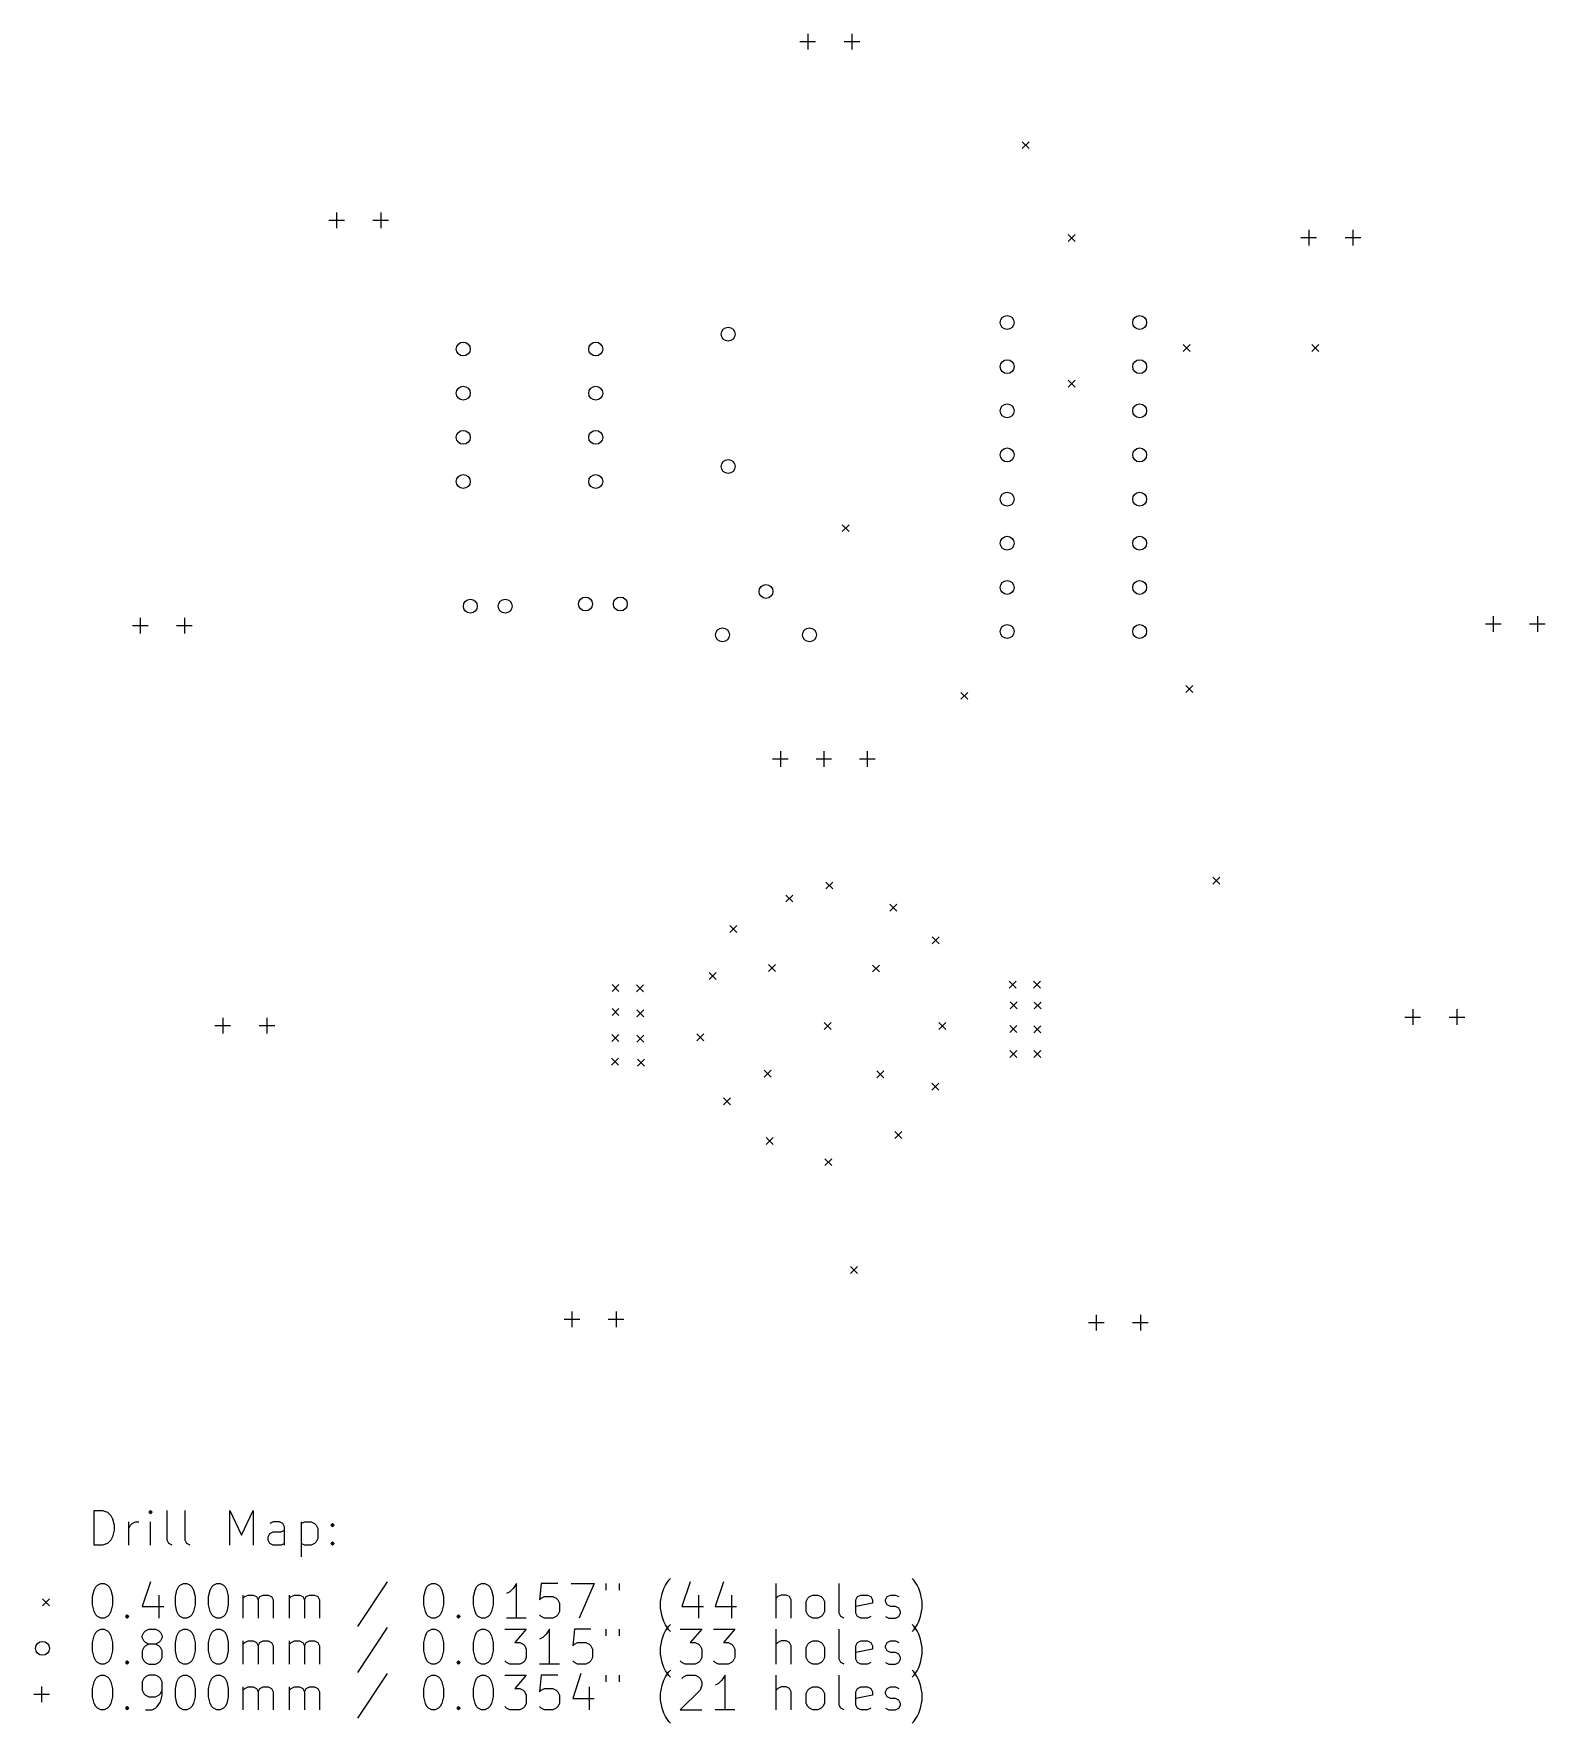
# Model space of a CAD drawing. Extents: x 89.3 to 176.2, y -160.4 to -63.2.
import ezdxf

# ---------------------------------------------------------------- set-up
doc = ezdxf.new("R2010")
doc.units = 0
doc.layers.add('BLACK', color=7, linetype='CONTINUOUS')

msp = doc.modelspace()

# ---------------------------------------------------------------- linework, layer by layer
at = {"layer": 'BLACK', "linetype": 'CONTINUOUS'}
for p, q in [((133.366, -63.669), (134.266, -63.669)), ((133.816, -63.219), (133.816, -64.119)), ((135.906, -63.669), (136.806, -63.669)), ((136.356, -63.219), (136.356, -64.119)), ((146.156, -69.427), (146.556, -69.827)), ((146.556, -69.427), (146.156, -69.827)), ((106.713, -73.499), (106.713, -74.399)), ((109.253, -73.499), (109.253, -74.399)), ((106.263, -73.949), (107.163, -73.949)), ((108.803, -73.949), (109.703, -73.949)), ((148.797, -74.761), (149.197, -75.161)), ((149.197, -74.761), (148.797, -75.161)), ((162.634, -74.495), (162.634, -75.395)), ((165.174, -74.495), (165.174, -75.395)), ((162.184, -74.945), (163.084, -74.945)), ((164.724, -74.945), (165.624, -74.945)), ((155.414, -81.087), (155.814, -81.487)), ((155.814, -81.087), (155.414, -81.487)), ((162.811, -81.087), (163.211, -81.487)), ((163.211, -81.087), (162.811, -81.487)), ((148.797, -83.144), (149.197, -83.544)), ((149.197, -83.144), (148.797, -83.544)), ((135.797, -91.457), (136.197, -91.857)), ((136.197, -91.457), (135.797, -91.857)), ((95.414, -96.816), (95.414, -97.716)), ((97.954, -96.816), (97.954, -97.716)), ((172.797, -97.168), (173.697, -97.168)), ((173.247, -96.718), (173.247, -97.618)), ((175.337, -97.168), (176.237, -97.168)), ((175.787, -96.718), (175.787, -97.618)), ((94.964, -97.266), (95.864, -97.266)), ((97.504, -97.266), (98.404, -97.266)), ((155.572, -100.711), (155.972, -101.111)), ((155.972, -100.711), (155.572, -101.111)), ((142.63, -101.102), (143.03, -101.502)), ((143.03, -101.102), (142.63, -101.502)), ((131.79, -104.929), (132.69, -104.929)), ((132.24, -104.479), (132.24, -105.379)), ((134.29, -104.929), (135.19, -104.929)), ((134.74, -104.479), (134.74, -105.379)), ((136.79, -104.929), (137.69, -104.929)), ((137.24, -104.479), (137.24, -105.379)), ((157.123, -111.739), (157.523, -112.139)), ((157.523, -111.739), (157.123, -112.139)), ((134.862, -112.012), (135.262, -112.412)), ((135.262, -112.012), (134.862, -112.412)), ((132.552, -112.761), (132.952, -113.161)), ((132.952, -112.761), (132.552, -113.161)), ((138.545, -113.291), (138.945, -113.691)), ((138.945, -113.291), (138.545, -113.691)), ((129.338, -114.508), (129.738, -114.908)), ((129.738, -114.508), (129.338, -114.908)), ((140.979, -115.164), (141.379, -115.564)), ((141.379, -115.164), (140.979, -115.564)), ((128.152, -117.224), (128.552, -117.624)), ((128.552, -117.224), (128.152, -117.624)), ((131.554, -116.755), (131.954, -117.155)), ((131.954, -116.755), (131.554, -117.155)), ((137.546, -116.787), (137.946, -117.187)), ((137.946, -116.787), (137.546, -117.187)), ((122.555, -117.912), (122.955, -118.312)), ((122.955, -117.912), (122.555, -118.312)), ((123.97, -117.933), (124.37, -118.333)), ((124.37, -117.933), (123.97, -118.333)), ((145.408, -117.724), (145.808, -118.124)), ((145.808, -117.724), (145.408, -118.124)), ((146.809, -117.71), (147.209, -118.11)), ((147.209, -117.71), (146.809, -118.11)), ((122.555, -119.286), (122.955, -119.686)), ((122.955, -119.286), (122.555, -119.686)), ((123.99, -119.369), (124.39, -119.769)), ((124.39, -119.369), (123.99, -119.769)), ((145.463, -118.903), (145.863, -119.303)), ((145.863, -118.903), (145.463, -119.303)), ((146.836, -118.917), (147.236, -119.317)), ((147.236, -118.917), (146.836, -119.317)), ((168.621, -119.333), (168.621, -120.233)), ((171.161, -119.333), (171.161, -120.233)), ((99.71, -120.276), (100.61, -120.276)), ((100.16, -119.826), (100.16, -120.726)), ((102.25, -120.276), (103.15, -120.276)), ((102.7, -119.826), (102.7, -120.726)), ((134.768, -120.095), (135.168, -120.495)), ((135.168, -120.095), (134.768, -120.495)), ((141.353, -120.095), (141.753, -120.495)), ((141.753, -120.095), (141.353, -120.495)), ((145.436, -120.276), (145.836, -120.676)), ((145.836, -120.276), (145.436, -120.676)), ((146.823, -120.29), (147.223, -120.69)), ((147.223, -120.29), (146.823, -120.69)), ((168.171, -119.783), (169.071, -119.783)), ((170.711, -119.783), (171.611, -119.783)), ((122.547, -120.782), (122.947, -121.182)), ((122.947, -120.782), (122.547, -121.182)), ((123.99, -120.824), (124.39, -121.224)), ((124.39, -120.824), (123.99, -121.224)), ((127.434, -120.75), (127.834, -121.15)), ((127.834, -120.75), (127.434, -121.15)), ((122.519, -122.155), (122.919, -122.555)), ((122.919, -122.155), (122.519, -122.555)), ((124.017, -122.197), (124.417, -122.597)), ((124.417, -122.197), (124.017, -122.597)), ((145.436, -121.705), (145.836, -122.105)), ((145.836, -121.705), (145.436, -122.105)), ((146.823, -121.705), (147.223, -122.105)), ((147.223, -121.705), (146.823, -122.105)), ((131.304, -122.841), (131.704, -123.241)), ((131.704, -122.841), (131.304, -123.241)), ((137.796, -122.872), (138.196, -123.272)), ((138.196, -122.872), (137.796, -123.272)), ((140.948, -123.59), (141.348, -123.99)), ((141.348, -123.59), (140.948, -123.99)), ((128.963, -124.433), (129.363, -124.833)), ((129.363, -124.433), (128.963, -124.833)), ((131.429, -126.711), (131.829, -127.111)), ((131.829, -126.711), (131.429, -127.111)), ((138.826, -126.368), (139.226, -126.768)), ((139.226, -126.368), (138.826, -126.768)), ((134.8, -127.928), (135.2, -128.328)), ((135.2, -127.928), (134.8, -128.328)), ((136.282, -134.133), (136.682, -134.533)), ((136.682, -134.133), (136.282, -134.533)), ((120.252, -136.713), (120.252, -137.613)), ((122.792, -136.713), (122.792, -137.613)), ((150.411, -136.903), (150.411, -137.803)), ((152.951, -136.903), (152.951, -137.803)), ((119.802, -137.163), (120.702, -137.163)), ((122.342, -137.163), (123.242, -137.163)), ((149.961, -137.353), (150.861, -137.353)), ((152.501, -137.353), (153.401, -137.353)), ((92.7689, -150.16), (92.7689, -148.16)), ((92.7689, -148.16), (93.2451, -148.16)), ((93.2451, -148.16), (93.5308, -148.256)), ((93.5308, -148.256), (93.7213, -148.446)), ((93.7213, -148.446), (93.8165, -148.637)), ((93.8165, -148.637), (93.9118, -149.018)), ((96.007, -148.16), (95.9118, -148.256)), ((95.9118, -148.256), (96.007, -148.351)), ((96.1023, -148.256), (96.007, -148.16)), ((96.007, -148.16), (96.007, -148.351)), ((96.007, -148.351), (96.1023, -148.256)), ((96.9594, -149.875), (96.9594, -148.16)), ((98.007, -149.875), (98.007, -148.16)), ((100.578, -150.16), (100.578, -148.16)), ((100.578, -148.16), (101.245, -149.589)), ((101.245, -149.589), (101.912, -148.16)), ((101.912, -148.16), (101.912, -150.16)), ((93.9118, -149.303), (93.8165, -149.684)), ((93.9118, -149.018), (93.9118, -149.303)), ((94.7689, -150.16), (94.7689, -148.827)), ((94.7689, -149.208), (94.8642, -149.018)), ((94.8642, -149.018), (94.9594, -148.922)), ((94.9594, -148.922), (95.1499, -148.827)), ((95.1499, -148.827), (95.3404, -148.827)), ((96.007, -150.16), (96.007, -148.827)), ((102.769, -149.684), (102.864, -149.494)), ((103.055, -148.827), (102.864, -148.922)), ((102.864, -149.494), (103.055, -149.398)), ((103.436, -148.827), (103.055, -148.827)), ((103.055, -149.398), (103.531, -149.398)), ((103.626, -148.922), (103.436, -148.827)), ((103.531, -149.398), (103.721, -149.303)), ((103.721, -149.113), (103.626, -148.922)), ((103.721, -150.16), (103.721, -149.113)), ((104.674, -148.827), (104.674, -150.827)), ((104.674, -148.922), (104.864, -148.827)), ((104.864, -148.827), (105.245, -148.827)), ((105.245, -148.827), (105.436, -148.922)), ((105.436, -148.922), (105.531, -149.018)), ((105.531, -149.018), (105.626, -149.208)), ((105.626, -149.208), (105.626, -149.779)), ((106.388, -149.018), (106.483, -148.922)), ((106.483, -149.113), (106.388, -149.018)), ((106.483, -148.922), (106.578, -149.018)), ((106.483, -148.922), (106.483, -149.113)), ((106.578, -149.018), (106.483, -149.113)), ((93.2451, -150.16), (92.7689, -150.16)), ((93.5308, -150.065), (93.2451, -150.16)), ((93.7213, -149.875), (93.5308, -150.065)), ((93.8165, -149.684), (93.7213, -149.875)), ((97.0546, -150.065), (96.9594, -149.875)), ((97.2451, -150.16), (97.0546, -150.065)), ((98.1023, -150.065), (98.007, -149.875)), ((98.2927, -150.16), (98.1023, -150.065)), ((102.769, -149.875), (102.769, -149.684)), ((102.864, -150.065), (102.769, -149.875)), ((103.055, -150.16), (102.864, -150.065)), ((103.531, -150.16), (103.055, -150.16)), ((103.721, -150.065), (103.531, -150.16)), ((104.864, -150.16), (104.674, -150.065)), ((105.245, -150.16), (104.864, -150.16)), ((105.436, -150.065), (105.245, -150.16)), ((105.531, -149.97), (105.436, -150.065)), ((105.626, -149.779), (105.531, -149.97)), ((106.388, -150.065), (106.483, -149.97)), ((106.483, -150.16), (106.388, -150.065)), ((106.483, -149.97), (106.578, -150.065)), ((106.483, -149.97), (106.483, -150.16)), ((106.578, -150.065), (106.483, -150.16)), ((92.7689, -152.741), (92.8642, -152.551)), ((92.8642, -152.551), (92.9594, -152.456)), ((92.9594, -152.456), (93.1499, -152.36)), ((93.1499, -152.36), (93.3404, -152.36)), ((93.3404, -152.36), (93.5308, -152.456)), ((93.5308, -152.456), (93.6261, -152.551)), ((93.6261, -152.551), (93.7213, -152.741)), ((96.007, -152.265), (95.5308, -153.694)), ((97.5308, -152.741), (97.6261, -152.551)), ((97.6261, -152.551), (97.7213, -152.456)), ((97.7213, -152.456), (97.9118, -152.36)), ((97.9118, -152.36), (98.1023, -152.36)), ((98.1023, -152.36), (98.2927, -152.456)), ((98.2927, -152.456), (98.388, -152.551)), ((98.388, -152.551), (98.4832, -152.741)), ((99.4356, -152.741), (99.5308, -152.551)), ((99.5308, -152.551), (99.6261, -152.456)), ((99.6261, -152.456), (99.8165, -152.36)), ((99.8165, -152.36), (100.007, -152.36)), ((100.007, -152.36), (100.197, -152.456)), ((100.197, -152.456), (100.293, -152.551)), ((100.293, -152.551), (100.388, -152.741)), ((109.626, -152.265), (107.912, -154.837)), ((111.817, -152.741), (111.912, -152.551)), ((111.912, -152.551), (112.007, -152.456)), ((112.007, -152.456), (112.197, -152.36)), ((112.197, -152.36), (112.388, -152.36)), ((112.388, -152.36), (112.578, -152.456)), ((112.578, -152.456), (112.674, -152.551)), ((112.674, -152.551), (112.769, -152.741)), ((114.674, -152.741), (114.769, -152.551)), ((114.769, -152.551), (114.864, -152.456)), ((114.864, -152.456), (115.055, -152.36)), ((115.055, -152.36), (115.245, -152.36)), ((115.245, -152.36), (115.436, -152.456)), ((115.436, -152.456), (115.531, -152.551)), ((115.531, -152.551), (115.626, -152.741)), ((117.055, -152.36), (116.864, -152.646)), ((117.055, -154.36), (117.055, -152.36)), ((118.483, -152.36), (118.388, -153.313)), ((119.436, -152.36), (118.483, -152.36)), ((120.197, -152.36), (121.531, -152.36)), ((121.531, -152.36), (120.674, -154.36)), ((122.197, -152.36), (122.197, -152.741)), ((122.959, -152.36), (122.959, -152.741)), ((125.531, -152.646), (125.626, -152.456)), ((125.626, -152.456), (125.817, -152.17)), ((125.817, -152.17), (125.912, -152.075)), ((127.055, -152.265), (126.578, -153.694)), ((128.959, -152.265), (128.483, -153.694)), ((132.007, -154.36), (132.007, -152.36)), ((135.626, -154.075), (135.626, -152.36)), ((139.912, -152.17), (139.817, -152.075)), ((140.102, -152.456), (139.912, -152.17)), ((140.197, -152.646), (140.102, -152.456)), ((89.7927, -153.256), (90.1927, -153.656)), ((90.1927, -153.256), (89.7927, -153.656)), ((92.6737, -153.122), (92.7689, -152.741)), ((92.6737, -153.598), (92.6737, -153.122)), ((93.7213, -152.741), (93.8165, -153.122)), ((93.8165, -153.122), (93.8165, -153.598)), ((96.4832, -153.027), (96.4832, -154.36)), ((97.4356, -153.122), (97.5308, -152.741)), ((97.4356, -153.598), (97.4356, -153.122)), ((98.4832, -152.741), (98.5785, -153.122)), ((98.5785, -153.122), (98.5785, -153.598)), ((99.3404, -153.122), (99.4356, -152.741)), ((99.3404, -153.598), (99.3404, -153.122)), ((100.388, -152.741), (100.483, -153.122)), ((100.483, -153.122), (100.483, -153.598)), ((101.34, -154.36), (101.34, -153.027)), ((101.34, -153.218), (101.436, -153.122)), ((101.436, -153.122), (101.626, -153.027)), ((101.626, -153.027), (101.912, -153.027)), ((101.912, -153.027), (102.102, -153.122)), ((102.102, -153.122), (102.197, -153.313)), ((102.197, -153.313), (102.293, -153.122)), ((102.197, -153.313), (102.197, -154.36)), ((102.293, -153.122), (102.483, -153.027)), ((102.483, -153.027), (102.769, -153.027)), ((102.769, -153.027), (102.959, -153.122)), ((102.959, -153.122), (103.055, -153.313)), ((103.055, -153.313), (103.055, -154.36)), ((104.007, -154.36), (104.007, -153.027)), ((104.007, -153.218), (104.102, -153.122)), ((104.102, -153.122), (104.293, -153.027)), ((104.293, -153.027), (104.578, -153.027)), ((104.578, -153.027), (104.769, -153.122)), ((104.769, -153.122), (104.864, -153.313)), ((104.864, -153.313), (104.959, -153.122)), ((104.864, -153.313), (104.864, -154.36)), ((104.959, -153.122), (105.15, -153.027)), ((105.15, -153.027), (105.436, -153.027)), ((105.436, -153.027), (105.626, -153.122)), ((105.626, -153.122), (105.721, -153.313)), ((105.721, -153.313), (105.721, -154.36)), ((111.721, -153.122), (111.817, -152.741)), ((111.721, -153.598), (111.721, -153.122)), ((112.769, -152.741), (112.864, -153.122)), ((112.864, -153.122), (112.864, -153.598)), ((114.578, -153.122), (114.674, -152.741)), ((114.578, -153.598), (114.578, -153.122)), ((115.626, -152.741), (115.721, -153.122)), ((115.721, -153.122), (115.721, -153.598)), ((116.674, -152.837), (116.483, -152.932)), ((116.864, -152.646), (116.674, -152.837)), ((118.388, -153.313), (118.483, -153.218)), ((118.483, -153.218), (118.674, -153.122)), ((118.674, -153.122), (119.15, -153.122)), ((119.15, -153.122), (119.34, -153.218)), ((119.34, -153.218), (119.436, -153.313)), ((119.436, -153.313), (119.531, -153.503)), ((119.531, -153.503), (119.531, -153.979)), ((125.34, -153.408), (125.436, -152.932)), ((125.34, -153.789), (125.34, -153.408)), ((125.436, -152.932), (125.531, -152.646)), ((127.531, -153.027), (127.531, -154.36)), ((129.436, -153.027), (129.436, -154.36)), ((132.102, -153.122), (132.007, -153.218)), ((132.293, -153.027), (132.102, -153.122)), ((132.578, -153.027), (132.293, -153.027)), ((132.769, -153.122), (132.578, -153.027)), ((132.864, -153.313), (132.769, -153.122)), ((132.864, -154.36), (132.864, -153.313)), ((133.721, -153.408), (133.817, -153.218)), ((133.721, -153.979), (133.721, -153.408)), ((133.817, -153.218), (133.912, -153.122)), ((133.912, -153.122), (134.102, -153.027)), ((134.102, -153.027), (134.388, -153.027)), ((134.388, -153.027), (134.578, -153.122)), ((134.578, -153.122), (134.674, -153.218)), ((134.674, -153.218), (134.769, -153.408)), ((134.769, -153.408), (134.769, -153.979)), ((136.578, -153.313), (136.674, -153.122)), ((136.578, -154.075), (136.578, -153.313)), ((137.531, -153.503), (136.578, -153.694)), ((136.674, -153.122), (136.864, -153.027)), ((136.864, -153.027), (137.245, -153.027)), ((137.245, -153.027), (137.436, -153.122)), ((137.436, -153.122), (137.531, -153.313)), ((137.531, -153.313), (137.531, -153.503)), ((138.293, -153.313), (138.388, -153.122)), ((138.293, -153.408), (138.293, -153.313)), ((138.388, -153.598), (138.293, -153.408)), ((138.388, -153.122), (138.578, -153.027)), ((138.578, -153.027), (138.864, -153.027)), ((138.864, -153.027), (139.055, -153.122)), ((140.293, -152.932), (140.197, -152.646)), ((140.388, -153.408), (140.293, -152.932)), ((140.388, -153.789), (140.388, -153.408)), ((92.7689, -153.979), (92.6737, -153.598)), ((92.8642, -154.17), (92.7689, -153.979)), ((92.9594, -154.265), (92.8642, -154.17)), ((93.1499, -154.36), (92.9594, -154.265)), ((93.3404, -154.36), (93.1499, -154.36)), ((93.5308, -154.265), (93.3404, -154.36)), ((93.6261, -154.17), (93.5308, -154.265)), ((93.7213, -153.979), (93.6261, -154.17)), ((93.8165, -153.598), (93.7213, -153.979)), ((94.5785, -154.265), (94.6737, -154.17)), ((94.6737, -154.36), (94.5785, -154.265)), ((94.6737, -154.17), (94.7689, -154.265)), ((94.6737, -154.17), (94.6737, -154.36)), ((94.7689, -154.265), (94.6737, -154.36)), ((95.5308, -153.694), (96.7689, -153.694)), ((97.5308, -153.979), (97.4356, -153.598)), ((97.6261, -154.17), (97.5308, -153.979)), ((97.7213, -154.265), (97.6261, -154.17)), ((97.9118, -154.36), (97.7213, -154.265)), ((98.1023, -154.36), (97.9118, -154.36)), ((98.2927, -154.265), (98.1023, -154.36)), ((98.388, -154.17), (98.2927, -154.265)), ((98.4832, -153.979), (98.388, -154.17)), ((98.5785, -153.598), (98.4832, -153.979)), ((99.4356, -153.979), (99.3404, -153.598)), ((99.5308, -154.17), (99.4356, -153.979)), ((99.6261, -154.265), (99.5308, -154.17)), ((99.8165, -154.36), (99.6261, -154.265)), ((100.007, -154.36), (99.8165, -154.36)), ((100.197, -154.265), (100.007, -154.36)), ((100.293, -154.17), (100.197, -154.265)), ((100.388, -153.979), (100.293, -154.17)), ((100.483, -153.598), (100.388, -153.979)), ((111.817, -153.979), (111.721, -153.598)), ((111.912, -154.17), (111.817, -153.979)), ((112.007, -154.265), (111.912, -154.17)), ((112.197, -154.36), (112.007, -154.265)), ((112.388, -154.36), (112.197, -154.36)), ((112.578, -154.265), (112.388, -154.36)), ((112.674, -154.17), (112.578, -154.265)), ((112.769, -153.979), (112.674, -154.17)), ((112.864, -153.598), (112.769, -153.979)), ((113.626, -154.265), (113.721, -154.17)), ((113.721, -154.36), (113.626, -154.265)), ((113.721, -154.17), (113.817, -154.265)), ((113.721, -154.17), (113.721, -154.36)), ((113.817, -154.265), (113.721, -154.36)), ((114.674, -153.979), (114.578, -153.598)), ((114.769, -154.17), (114.674, -153.979)), ((114.864, -154.265), (114.769, -154.17)), ((115.055, -154.36), (114.864, -154.265)), ((115.245, -154.36), (115.055, -154.36)), ((115.436, -154.265), (115.245, -154.36)), ((115.531, -154.17), (115.436, -154.265)), ((115.626, -153.979), (115.531, -154.17)), ((115.721, -153.598), (115.626, -153.979)), ((117.626, -154.36), (116.483, -154.36)), ((118.483, -154.265), (118.388, -154.17)), ((118.674, -154.36), (118.483, -154.265)), ((119.15, -154.36), (118.674, -154.36)), ((119.34, -154.265), (119.15, -154.36)), ((119.436, -154.17), (119.34, -154.265)), ((119.531, -153.979), (119.436, -154.17)), ((125.436, -154.265), (125.34, -153.789)), ((125.531, -154.551), (125.436, -154.265)), ((126.578, -153.694), (127.817, -153.694)), ((128.483, -153.694), (129.721, -153.694)), ((133.817, -154.17), (133.721, -153.979)), ((133.912, -154.265), (133.817, -154.17)), ((134.102, -154.36), (133.912, -154.265)), ((134.388, -154.36), (134.102, -154.36)), ((134.578, -154.265), (134.388, -154.36)), ((134.674, -154.17), (134.578, -154.265)), ((134.769, -153.979), (134.674, -154.17)), ((135.721, -154.265), (135.626, -154.075)), ((135.912, -154.36), (135.721, -154.265)), ((136.674, -154.265), (136.578, -154.075)), ((136.864, -154.36), (136.674, -154.265)), ((137.245, -154.36), (136.864, -154.36)), ((137.436, -154.265), (137.245, -154.36)), ((138.293, -154.265), (138.483, -154.36)), ((138.578, -153.694), (138.388, -153.598)), ((138.483, -154.36), (138.864, -154.36)), ((138.864, -153.694), (138.578, -153.694)), ((139.055, -153.789), (138.864, -153.694)), ((138.864, -154.36), (139.055, -154.265)), ((139.15, -153.979), (139.055, -153.789)), ((139.055, -154.265), (139.15, -154.075)), ((139.15, -154.075), (139.15, -153.979)), ((140.197, -154.551), (140.293, -154.265)), ((140.293, -154.265), (140.388, -153.789)), ((92.6737, -155.762), (92.7689, -155.381)), ((92.7689, -155.381), (92.8642, -155.191)), ((92.8642, -155.191), (92.9594, -155.096)), ((92.9594, -155.096), (93.1499, -155)), ((93.1499, -155), (93.3404, -155)), ((93.3404, -155), (93.5308, -155.096)), ((93.5308, -155.096), (93.6261, -155.191)), ((93.6261, -155.191), (93.7213, -155.381)), ((93.7213, -155.381), (93.8165, -155.762)), ((95.5308, -155.381), (95.6261, -155.191)), ((95.5308, -155.477), (95.5308, -155.381)), ((95.6261, -155.667), (95.5308, -155.477)), ((95.6261, -155.191), (95.7213, -155.096)), ((95.7213, -155.096), (95.9118, -155)), ((95.9118, -155), (96.2927, -155)), ((96.2927, -155), (96.4832, -155.096)), ((96.4832, -155.096), (96.5785, -155.191)), ((96.5785, -155.191), (96.6737, -155.381)), ((96.6737, -155.477), (96.5785, -155.667)), ((96.6737, -155.381), (96.6737, -155.477)), ((97.4356, -155.762), (97.5308, -155.381)), ((97.5308, -155.381), (97.6261, -155.191)), ((97.6261, -155.191), (97.7213, -155.096)), ((97.7213, -155.096), (97.9118, -155)), ((97.9118, -155), (98.1023, -155)), ((98.1023, -155), (98.2927, -155.096)), ((98.2927, -155.096), (98.388, -155.191)), ((98.388, -155.191), (98.4832, -155.381)), ((98.4832, -155.381), (98.5785, -155.762)), ((99.3404, -155.762), (99.4356, -155.381)), ((99.4356, -155.381), (99.5308, -155.191)), ((99.5308, -155.191), (99.6261, -155.096)), ((99.6261, -155.096), (99.8165, -155)), ((99.8165, -155), (100.007, -155)), ((100.007, -155), (100.197, -155.096)), ((100.197, -155.096), (100.293, -155.191)), ((100.293, -155.191), (100.388, -155.381)), ((100.388, -155.381), (100.483, -155.762)), ((109.626, -154.905), (107.912, -157.477)), ((111.721, -155.762), (111.817, -155.381)), ((111.817, -155.381), (111.912, -155.191)), ((111.912, -155.191), (112.007, -155.096)), ((112.007, -155.096), (112.197, -155)), ((112.197, -155), (112.388, -155)), ((112.388, -155), (112.578, -155.096)), ((112.578, -155.096), (112.674, -155.191)), ((112.674, -155.191), (112.769, -155.381)), ((112.769, -155.381), (112.864, -155.762)), ((114.578, -155.762), (114.674, -155.381)), ((114.674, -155.381), (114.769, -155.191)), ((114.769, -155.191), (114.864, -155.096)), ((114.864, -155.096), (115.055, -155)), ((115.055, -155), (115.245, -155)), ((115.245, -155), (115.436, -155.096)), ((115.436, -155.096), (115.531, -155.191)), ((115.531, -155.191), (115.626, -155.381)), ((115.626, -155.381), (115.721, -155.762)), ((116.388, -155), (117.626, -155)), ((117.626, -155), (116.959, -155.762)), ((118.578, -155.477), (118.388, -155.572)), ((118.769, -155.286), (118.578, -155.477)), ((118.959, -155), (118.769, -155.286)), ((118.959, -157), (118.959, -155)), ((120.388, -155), (120.293, -155.953)), ((121.34, -155), (120.388, -155)), ((122.197, -155), (122.197, -155.381)), ((122.959, -155), (122.959, -155.381)), ((125.436, -155.572), (125.531, -155.286)), ((125.626, -154.741), (125.531, -154.551)), ((125.531, -155.286), (125.626, -155.096)), ((125.817, -155.027), (125.626, -154.741)), ((125.626, -155.096), (125.817, -154.81)), ((125.817, -154.81), (125.912, -154.715)), ((125.912, -155.122), (125.817, -155.027)), ((126.483, -155), (127.721, -155)), ((127.721, -155), (127.055, -155.762)), ((128.388, -155), (129.626, -155)), ((129.626, -155), (128.959, -155.762)), ((132.007, -157), (132.007, -155)), ((135.626, -156.715), (135.626, -155)), ((139.912, -154.81), (139.817, -154.715)), ((139.817, -155.122), (139.912, -155.027)), ((139.912, -155.027), (140.102, -154.741)), ((140.102, -155.096), (139.912, -154.81)), ((140.102, -154.741), (140.197, -154.551)), ((140.197, -155.286), (140.102, -155.096)), ((140.293, -155.572), (140.197, -155.286)), ((92.6737, -156.238), (92.6737, -155.762)), ((92.7689, -156.619), (92.6737, -156.238)), ((93.8165, -156.238), (93.7213, -156.619)), ((93.8165, -155.762), (93.8165, -156.238)), ((95.6261, -156.048), (95.5308, -156.238)), ((95.5308, -156.238), (95.5308, -156.619)), ((95.7213, -155.762), (95.6261, -155.667)), ((95.7213, -155.953), (95.6261, -156.048)), ((95.9118, -155.858), (95.7213, -155.762)), ((95.9118, -155.858), (95.7213, -155.953)), ((96.2927, -155.858), (95.9118, -155.858)), ((96.4832, -155.762), (96.2927, -155.858)), ((96.4832, -155.953), (96.2927, -155.858)), ((96.5785, -155.667), (96.4832, -155.762)), ((96.5785, -156.048), (96.4832, -155.953)), ((96.6737, -156.238), (96.5785, -156.048)), ((96.6737, -156.619), (96.6737, -156.238)), ((97.4356, -156.238), (97.4356, -155.762)), ((97.5308, -156.619), (97.4356, -156.238)), ((98.5785, -156.238), (98.4832, -156.619)), ((98.5785, -155.762), (98.5785, -156.238)), ((99.3404, -156.238), (99.3404, -155.762)), ((99.4356, -156.619), (99.3404, -156.238)), ((100.483, -156.238), (100.388, -156.619)), ((100.483, -155.762), (100.483, -156.238)), ((101.34, -157), (101.34, -155.667)), ((101.34, -155.858), (101.436, -155.762)), ((101.436, -155.762), (101.626, -155.667)), ((101.626, -155.667), (101.912, -155.667)), ((101.912, -155.667), (102.102, -155.762)), ((102.102, -155.762), (102.197, -155.953)), ((102.197, -155.953), (102.293, -155.762)), ((102.197, -155.953), (102.197, -157)), ((102.293, -155.762), (102.483, -155.667)), ((102.483, -155.667), (102.769, -155.667)), ((102.769, -155.667), (102.959, -155.762)), ((102.959, -155.762), (103.055, -155.953)), ((103.055, -155.953), (103.055, -157)), ((104.007, -157), (104.007, -155.667)), ((104.007, -155.858), (104.102, -155.762)), ((104.102, -155.762), (104.293, -155.667)), ((104.293, -155.667), (104.578, -155.667)), ((104.578, -155.667), (104.769, -155.762)), ((104.769, -155.762), (104.864, -155.953)), ((104.864, -155.953), (104.959, -155.762)), ((104.864, -155.953), (104.864, -157)), ((104.959, -155.762), (105.15, -155.667)), ((105.15, -155.667), (105.436, -155.667)), ((105.436, -155.667), (105.626, -155.762)), ((105.626, -155.762), (105.721, -155.953)), ((105.721, -155.953), (105.721, -157)), ((111.721, -156.238), (111.721, -155.762)), ((111.817, -156.619), (111.721, -156.238)), ((112.864, -156.238), (112.769, -156.619)), ((112.864, -155.762), (112.864, -156.238)), ((114.578, -156.238), (114.578, -155.762)), ((114.674, -156.619), (114.578, -156.238)), ((115.721, -156.238), (115.626, -156.619)), ((115.721, -155.762), (115.721, -156.238)), ((116.959, -155.762), (117.245, -155.762)), ((117.245, -155.762), (117.436, -155.858)), ((117.436, -155.858), (117.531, -155.953)), ((117.531, -155.953), (117.626, -156.143)), ((117.626, -156.143), (117.626, -156.619)), ((120.293, -155.953), (120.388, -155.858)), ((120.388, -155.858), (120.578, -155.762)), ((120.578, -155.762), (121.055, -155.762)), ((121.055, -155.762), (121.245, -155.858)), ((121.245, -155.858), (121.34, -155.953)), ((121.34, -155.953), (121.436, -156.143)), ((121.436, -156.143), (121.436, -156.619)), ((125.34, -156.048), (125.436, -155.572)), ((125.34, -156.429), (125.34, -156.048)), ((125.436, -156.905), (125.34, -156.429)), ((127.055, -155.762), (127.34, -155.762)), ((127.34, -155.762), (127.531, -155.858)), ((127.531, -155.858), (127.626, -155.953)), ((127.626, -155.953), (127.721, -156.143)), ((127.721, -156.143), (127.721, -156.619)), ((128.959, -155.762), (129.245, -155.762)), ((129.245, -155.762), (129.436, -155.858)), ((129.436, -155.858), (129.531, -155.953)), ((129.531, -155.953), (129.626, -156.143)), ((129.626, -156.143), (129.626, -156.619)), ((132.102, -155.762), (132.007, -155.858)), ((132.293, -155.667), (132.102, -155.762)), ((132.578, -155.667), (132.293, -155.667)), ((132.769, -155.762), (132.578, -155.667)), ((132.864, -155.953), (132.769, -155.762)), ((132.864, -157), (132.864, -155.953)), ((133.721, -156.048), (133.817, -155.858)), ((133.721, -156.619), (133.721, -156.048)), ((133.817, -155.858), (133.912, -155.762)), ((133.912, -155.762), (134.102, -155.667)), ((134.102, -155.667), (134.388, -155.667)), ((134.388, -155.667), (134.578, -155.762)), ((134.578, -155.762), (134.674, -155.858)), ((134.674, -155.858), (134.769, -156.048)), ((134.769, -156.048), (134.769, -156.619)), ((136.578, -155.953), (136.674, -155.762)), ((136.578, -156.715), (136.578, -155.953)), ((137.531, -156.143), (136.578, -156.334)), ((136.674, -155.762), (136.864, -155.667)), ((136.864, -155.667), (137.245, -155.667)), ((137.245, -155.667), (137.436, -155.762)), ((137.436, -155.762), (137.531, -155.953)), ((137.531, -155.953), (137.531, -156.143)), ((138.293, -155.953), (138.388, -155.762)), ((138.293, -156.048), (138.293, -155.953)), ((138.388, -156.238), (138.293, -156.048)), ((138.388, -155.762), (138.578, -155.667)), ((138.578, -156.334), (138.388, -156.238)), ((138.578, -155.667), (138.864, -155.667)), ((138.864, -156.334), (138.578, -156.334)), ((138.864, -155.667), (139.055, -155.762)), ((139.055, -156.429), (138.864, -156.334)), ((139.15, -156.619), (139.055, -156.429)), ((140.388, -156.048), (140.293, -155.572)), ((140.293, -156.905), (140.388, -156.429)), ((140.388, -156.429), (140.388, -156.048)), ((92.8642, -156.81), (92.7689, -156.619)), ((92.9594, -156.905), (92.8642, -156.81)), ((93.1499, -157), (92.9594, -156.905)), ((93.3404, -157), (93.1499, -157)), ((93.5308, -156.905), (93.3404, -157)), ((93.6261, -156.81), (93.5308, -156.905)), ((93.7213, -156.619), (93.6261, -156.81)), ((94.5785, -156.905), (94.6737, -156.81)), ((94.6737, -157), (94.5785, -156.905)), ((94.6737, -156.81), (94.7689, -156.905)), ((94.6737, -156.81), (94.6737, -157)), ((94.7689, -156.905), (94.6737, -157)), ((95.5308, -156.619), (95.6261, -156.81)), ((95.6261, -156.81), (95.7213, -156.905)), ((95.7213, -156.905), (95.9118, -157)), ((95.9118, -157), (96.2927, -157)), ((96.2927, -157), (96.4832, -156.905)), ((96.4832, -156.905), (96.5785, -156.81)), ((96.5785, -156.81), (96.6737, -156.619)), ((97.6261, -156.81), (97.5308, -156.619)), ((97.7213, -156.905), (97.6261, -156.81)), ((97.9118, -157), (97.7213, -156.905)), ((98.1023, -157), (97.9118, -157)), ((98.2927, -156.905), (98.1023, -157)), ((98.388, -156.81), (98.2927, -156.905)), ((98.4832, -156.619), (98.388, -156.81)), ((99.5308, -156.81), (99.4356, -156.619)), ((99.6261, -156.905), (99.5308, -156.81)), ((99.8165, -157), (99.6261, -156.905)), ((100.007, -157), (99.8165, -157)), ((100.197, -156.905), (100.007, -157)), ((100.293, -156.81), (100.197, -156.905)), ((100.388, -156.619), (100.293, -156.81)), ((111.912, -156.81), (111.817, -156.619)), ((112.007, -156.905), (111.912, -156.81)), ((112.197, -157), (112.007, -156.905)), ((112.388, -157), (112.197, -157)), ((112.578, -156.905), (112.388, -157)), ((112.674, -156.81), (112.578, -156.905)), ((112.769, -156.619), (112.674, -156.81)), ((113.626, -156.905), (113.721, -156.81)), ((113.721, -157), (113.626, -156.905)), ((113.721, -156.81), (113.817, -156.905)), ((113.721, -156.81), (113.721, -157)), ((113.817, -156.905), (113.721, -157)), ((114.769, -156.81), (114.674, -156.619)), ((114.864, -156.905), (114.769, -156.81)), ((115.055, -157), (114.864, -156.905)), ((115.245, -157), (115.055, -157)), ((115.436, -156.905), (115.245, -157)), ((115.531, -156.81), (115.436, -156.905)), ((115.626, -156.619), (115.531, -156.81)), ((116.483, -156.905), (116.388, -156.81)), ((116.674, -157), (116.483, -156.905)), ((117.245, -157), (116.674, -157)), ((117.436, -156.905), (117.245, -157)), ((117.531, -156.81), (117.436, -156.905)), ((117.626, -156.619), (117.531, -156.81)), ((119.531, -157), (118.388, -157)), ((120.388, -156.905), (120.293, -156.81)), ((120.578, -157), (120.388, -156.905)), ((121.055, -157), (120.578, -157)), ((121.245, -156.905), (121.055, -157)), ((121.34, -156.81), (121.245, -156.905)), ((121.436, -156.619), (121.34, -156.81)), ((125.531, -157.191), (125.436, -156.905)), ((125.626, -157.381), (125.531, -157.191)), ((125.817, -157.667), (125.626, -157.381)), ((125.817, -157.45), (125.912, -157.355)), ((126.578, -156.905), (126.483, -156.81)), ((126.769, -157), (126.578, -156.905)), ((127.34, -157), (126.769, -157)), ((127.531, -156.905), (127.34, -157)), ((127.626, -156.81), (127.531, -156.905)), ((127.721, -156.619), (127.626, -156.81)), ((128.483, -156.905), (128.388, -156.81)), ((128.674, -157), (128.483, -156.905)), ((129.245, -157), (128.674, -157)), ((129.436, -156.905), (129.245, -157)), ((129.531, -156.81), (129.436, -156.905)), ((129.626, -156.619), (129.531, -156.81)), ((133.817, -156.81), (133.721, -156.619)), ((133.912, -156.905), (133.817, -156.81)), ((134.102, -157), (133.912, -156.905)), ((134.388, -157), (134.102, -157)), ((134.578, -156.905), (134.388, -157)), ((134.674, -156.81), (134.578, -156.905)), ((134.769, -156.619), (134.674, -156.81)), ((135.721, -156.905), (135.626, -156.715)), ((135.912, -157), (135.721, -156.905)), ((136.674, -156.905), (136.578, -156.715)), ((136.864, -157), (136.674, -156.905)), ((137.245, -157), (136.864, -157)), ((137.436, -156.905), (137.245, -157)), ((138.293, -156.905), (138.483, -157)), ((138.483, -157), (138.864, -157)), ((138.864, -157), (139.055, -156.905)), ((139.055, -156.905), (139.15, -156.715)), ((139.15, -156.715), (139.15, -156.619)), ((139.912, -157.45), (139.817, -157.355)), ((139.912, -157.667), (140.102, -157.381)), ((140.102, -157.381), (140.197, -157.191)), ((140.197, -157.191), (140.293, -156.905)), ((89.7427, -158.286), (89.7427, -159.186)), ((92.6737, -158.402), (92.7689, -158.021)), ((92.6737, -158.878), (92.6737, -158.402)), ((92.7689, -158.021), (92.8642, -157.831)), ((92.8642, -157.831), (92.9594, -157.736)), ((92.9594, -157.736), (93.1499, -157.64)), ((93.1499, -157.64), (93.3404, -157.64)), ((93.3404, -157.64), (93.5308, -157.736)), ((93.5308, -157.736), (93.6261, -157.831)), ((93.6261, -157.831), (93.7213, -158.021)), ((93.7213, -158.021), (93.8165, -158.402)), ((93.8165, -158.402), (93.8165, -158.878)), ((95.6261, -157.831), (95.5308, -158.021)), ((95.5308, -158.021), (95.5308, -158.498)), ((95.7213, -157.736), (95.6261, -157.831)), ((95.9118, -157.64), (95.7213, -157.736)), ((96.2927, -157.64), (95.9118, -157.64)), ((96.4832, -157.736), (96.2927, -157.64)), ((96.5785, -157.831), (96.4832, -157.736)), ((96.6737, -158.021), (96.5785, -157.831)), ((96.6737, -158.783), (96.6737, -158.021)), ((97.4356, -158.402), (97.5308, -158.021)), ((97.4356, -158.878), (97.4356, -158.402)), ((97.5308, -158.021), (97.6261, -157.831)), ((97.6261, -157.831), (97.7213, -157.736)), ((97.7213, -157.736), (97.9118, -157.64)), ((97.9118, -157.64), (98.1023, -157.64)), ((98.1023, -157.64), (98.2927, -157.736)), ((98.2927, -157.736), (98.388, -157.831)), ((98.388, -157.831), (98.4832, -158.021)), ((98.4832, -158.021), (98.5785, -158.402)), ((98.5785, -158.402), (98.5785, -158.878)), ((99.3404, -158.402), (99.4356, -158.021)), ((99.3404, -158.878), (99.3404, -158.402)), ((99.4356, -158.021), (99.5308, -157.831)), ((99.5308, -157.831), (99.6261, -157.736)), ((99.6261, -157.736), (99.8165, -157.64)), ((99.8165, -157.64), (100.007, -157.64)), ((100.007, -157.64), (100.197, -157.736)), ((100.197, -157.736), (100.293, -157.831)), ((100.293, -157.831), (100.388, -158.021)), ((100.388, -158.021), (100.483, -158.402)), ((100.483, -158.402), (100.483, -158.878)), ((101.34, -159.64), (101.34, -158.307)), ((101.34, -158.498), (101.436, -158.402)), ((101.436, -158.402), (101.626, -158.307)), ((101.626, -158.307), (101.912, -158.307)), ((101.912, -158.307), (102.102, -158.402)), ((102.102, -158.402), (102.197, -158.593)), ((102.197, -158.593), (102.293, -158.402)), ((102.293, -158.402), (102.483, -158.307)), ((102.483, -158.307), (102.769, -158.307)), ((102.769, -158.307), (102.959, -158.402)), ((102.959, -158.402), (103.055, -158.593)), ((104.007, -159.64), (104.007, -158.307)), ((104.007, -158.498), (104.102, -158.402)), ((104.102, -158.402), (104.293, -158.307)), ((104.293, -158.307), (104.578, -158.307)), ((104.578, -158.307), (104.769, -158.402)), ((104.769, -158.402), (104.864, -158.593)), ((104.864, -158.593), (104.959, -158.402)), ((104.959, -158.402), (105.15, -158.307)), ((105.15, -158.307), (105.436, -158.307)), ((105.436, -158.307), (105.626, -158.402)), ((105.626, -158.402), (105.721, -158.593)), ((109.626, -157.545), (107.912, -160.117)), ((111.721, -158.402), (111.817, -158.021)), ((111.721, -158.878), (111.721, -158.402)), ((111.817, -158.021), (111.912, -157.831)), ((111.912, -157.831), (112.007, -157.736)), ((112.007, -157.736), (112.197, -157.64)), ((112.197, -157.64), (112.388, -157.64)), ((112.388, -157.64), (112.578, -157.736)), ((112.578, -157.736), (112.674, -157.831)), ((112.674, -157.831), (112.769, -158.021)), ((112.769, -158.021), (112.864, -158.402)), ((112.864, -158.402), (112.864, -158.878)), ((114.578, -158.402), (114.674, -158.021)), ((114.578, -158.878), (114.578, -158.402)), ((114.674, -158.021), (114.769, -157.831)), ((114.769, -157.831), (114.864, -157.736)), ((114.864, -157.736), (115.055, -157.64)), ((115.055, -157.64), (115.245, -157.64)), ((115.245, -157.64), (115.436, -157.736)), ((115.436, -157.736), (115.531, -157.831)), ((115.531, -157.831), (115.626, -158.021)), ((115.626, -158.021), (115.721, -158.402)), ((115.721, -158.402), (115.721, -158.878)), ((116.388, -157.64), (117.626, -157.64)), ((117.626, -157.64), (116.959, -158.402)), ((116.959, -158.402), (117.245, -158.402)), ((117.245, -158.402), (117.436, -158.498)), ((118.483, -157.64), (118.388, -158.593)), ((119.436, -157.64), (118.483, -157.64)), ((118.483, -158.498), (118.674, -158.402)), ((118.674, -158.402), (119.15, -158.402)), ((119.15, -158.402), (119.34, -158.498)), ((120.769, -157.545), (120.293, -158.974)), ((121.245, -158.307), (121.245, -159.64)), ((122.197, -157.64), (122.197, -158.021)), ((122.959, -157.64), (122.959, -158.021)), ((125.34, -158.688), (125.436, -158.212)), ((125.436, -158.212), (125.531, -157.926)), ((125.531, -157.926), (125.626, -157.736)), ((125.626, -157.736), (125.817, -157.45)), ((125.912, -157.762), (125.817, -157.667)), ((126.578, -157.831), (126.674, -157.736)), ((126.674, -157.736), (126.864, -157.64)), ((126.864, -157.64), (127.34, -157.64)), ((127.34, -157.64), (127.531, -157.736)), ((127.531, -157.736), (127.626, -157.831)), ((127.626, -157.831), (127.721, -158.021)), ((127.721, -158.212), (127.626, -158.498)), ((127.721, -158.021), (127.721, -158.212)), ((128.674, -158.117), (128.483, -158.212)), ((128.864, -157.926), (128.674, -158.117)), ((129.055, -157.64), (128.864, -157.926)), ((129.055, -159.64), (129.055, -157.64)), ((132.007, -159.64), (132.007, -157.64)), ((132.102, -158.402), (132.007, -158.498)), ((132.293, -158.307), (132.102, -158.402)), ((132.578, -158.307), (132.293, -158.307)), ((132.769, -158.402), (132.578, -158.307)), ((132.864, -158.593), (132.769, -158.402)), ((133.817, -158.498), (133.912, -158.402)), ((133.912, -158.402), (134.102, -158.307)), ((134.102, -158.307), (134.388, -158.307)), ((134.388, -158.307), (134.578, -158.402)), ((134.578, -158.402), (134.674, -158.498)), ((135.626, -159.355), (135.626, -157.64)), ((136.578, -158.593), (136.674, -158.402)), ((136.674, -158.402), (136.864, -158.307)), ((136.864, -158.307), (137.245, -158.307)), ((137.245, -158.307), (137.436, -158.402)), ((137.436, -158.402), (137.531, -158.593)), ((138.293, -158.593), (138.388, -158.402)), ((138.388, -158.402), (138.578, -158.307)), ((138.578, -158.307), (138.864, -158.307)), ((138.864, -158.307), (139.055, -158.402)), ((139.817, -157.762), (139.912, -157.667)), ((140.102, -157.736), (139.912, -157.45)), ((140.197, -157.926), (140.102, -157.736)), ((140.293, -158.212), (140.197, -157.926)), ((140.388, -158.688), (140.293, -158.212)), ((89.2927, -158.736), (90.1927, -158.736)), ((92.7689, -159.259), (92.6737, -158.878)), ((92.8642, -159.45), (92.7689, -159.259)), ((93.7213, -159.259), (93.6261, -159.45)), ((93.8165, -158.878), (93.7213, -159.259)), ((95.5308, -158.498), (95.6261, -158.688)), ((95.6261, -158.688), (95.7213, -158.783)), ((95.7213, -158.783), (95.9118, -158.878)), ((95.9118, -158.878), (96.2927, -158.878)), ((96.2927, -158.878), (96.4832, -158.783)), ((96.388, -159.45), (96.5785, -159.164)), ((96.4832, -158.783), (96.5785, -158.688)), ((96.5785, -158.688), (96.6737, -158.498)), ((96.5785, -159.164), (96.6737, -158.783)), ((97.5308, -159.259), (97.4356, -158.878)), ((97.6261, -159.45), (97.5308, -159.259)), ((98.4832, -159.259), (98.388, -159.45)), ((98.5785, -158.878), (98.4832, -159.259)), ((99.4356, -159.259), (99.3404, -158.878)), ((99.5308, -159.45), (99.4356, -159.259)), ((100.388, -159.259), (100.293, -159.45)), ((100.483, -158.878), (100.388, -159.259)), ((102.197, -158.593), (102.197, -159.64)), ((103.055, -158.593), (103.055, -159.64)), ((104.864, -158.593), (104.864, -159.64)), ((105.721, -158.593), (105.721, -159.64)), ((111.817, -159.259), (111.721, -158.878)), ((111.912, -159.45), (111.817, -159.259)), ((112.769, -159.259), (112.674, -159.45)), ((112.864, -158.878), (112.769, -159.259)), ((114.674, -159.259), (114.578, -158.878)), ((114.769, -159.45), (114.674, -159.259)), ((115.626, -159.259), (115.531, -159.45)), ((115.721, -158.878), (115.626, -159.259)), ((117.436, -158.498), (117.531, -158.593)), ((117.531, -158.593), (117.626, -158.783)), ((117.626, -159.259), (117.531, -159.45)), ((117.626, -158.783), (117.626, -159.259)), ((118.388, -158.593), (118.483, -158.498)), ((119.34, -158.498), (119.436, -158.593)), ((119.436, -158.593), (119.531, -158.783)), ((119.531, -159.259), (119.436, -159.45)), ((119.531, -158.783), (119.531, -159.259)), ((120.293, -158.974), (121.531, -158.974)), ((125.34, -159.069), (125.34, -158.688)), ((125.436, -159.545), (125.34, -159.069)), ((127.626, -158.498), (126.483, -159.64)), ((132.864, -159.64), (132.864, -158.593)), ((133.721, -158.688), (133.817, -158.498)), ((133.721, -159.259), (133.721, -158.688)), ((133.817, -159.45), (133.721, -159.259)), ((134.674, -158.498), (134.769, -158.688)), ((134.769, -159.259), (134.674, -159.45)), ((134.769, -158.688), (134.769, -159.259)), ((135.721, -159.545), (135.626, -159.355)), ((136.578, -159.355), (136.578, -158.593)), ((137.531, -158.783), (136.578, -158.974)), ((136.674, -159.545), (136.578, -159.355)), ((137.531, -158.593), (137.531, -158.783)), ((138.293, -158.688), (138.293, -158.593)), ((138.388, -158.878), (138.293, -158.688)), ((138.578, -158.974), (138.388, -158.878)), ((138.864, -158.974), (138.578, -158.974)), ((139.055, -159.069), (138.864, -158.974)), ((139.15, -159.259), (139.055, -159.069)), ((139.055, -159.545), (139.15, -159.355)), ((139.15, -159.355), (139.15, -159.259)), ((140.293, -159.545), (140.388, -159.069)), ((140.388, -159.069), (140.388, -158.688)), ((92.9594, -159.545), (92.8642, -159.45)), ((93.1499, -159.64), (92.9594, -159.545)), ((93.3404, -159.64), (93.1499, -159.64)), ((93.5308, -159.545), (93.3404, -159.64)), ((93.6261, -159.45), (93.5308, -159.545)), ((94.5785, -159.545), (94.6737, -159.45)), ((94.6737, -159.64), (94.5785, -159.545)), ((94.6737, -159.45), (94.7689, -159.545)), ((94.6737, -159.45), (94.6737, -159.64)), ((94.7689, -159.545), (94.6737, -159.64)), ((95.7213, -159.64), (96.1023, -159.64)), ((96.1023, -159.64), (96.2927, -159.545)), ((96.2927, -159.545), (96.388, -159.45)), ((97.7213, -159.545), (97.6261, -159.45)), ((97.9118, -159.64), (97.7213, -159.545)), ((98.1023, -159.64), (97.9118, -159.64)), ((98.2927, -159.545), (98.1023, -159.64)), ((98.388, -159.45), (98.2927, -159.545)), ((99.6261, -159.545), (99.5308, -159.45)), ((99.8165, -159.64), (99.6261, -159.545)), ((100.007, -159.64), (99.8165, -159.64)), ((100.197, -159.545), (100.007, -159.64)), ((100.293, -159.45), (100.197, -159.545)), ((112.007, -159.545), (111.912, -159.45)), ((112.197, -159.64), (112.007, -159.545)), ((112.388, -159.64), (112.197, -159.64)), ((112.578, -159.545), (112.388, -159.64)), ((112.674, -159.45), (112.578, -159.545)), ((113.626, -159.545), (113.721, -159.45)), ((113.721, -159.64), (113.626, -159.545)), ((113.721, -159.45), (113.817, -159.545)), ((113.721, -159.45), (113.721, -159.64)), ((113.817, -159.545), (113.721, -159.64)), ((114.864, -159.545), (114.769, -159.45)), ((115.055, -159.64), (114.864, -159.545)), ((115.245, -159.64), (115.055, -159.64)), ((115.436, -159.545), (115.245, -159.64)), ((115.531, -159.45), (115.436, -159.545)), ((116.483, -159.545), (116.388, -159.45)), ((116.674, -159.64), (116.483, -159.545)), ((117.245, -159.64), (116.674, -159.64)), ((117.436, -159.545), (117.245, -159.64)), ((117.531, -159.45), (117.436, -159.545)), ((118.483, -159.545), (118.388, -159.45)), ((118.674, -159.64), (118.483, -159.545)), ((119.15, -159.64), (118.674, -159.64)), ((119.34, -159.545), (119.15, -159.64)), ((119.436, -159.45), (119.34, -159.545)), ((125.531, -159.831), (125.436, -159.545)), ((125.626, -160.021), (125.531, -159.831)), ((125.817, -160.307), (125.626, -160.021)), ((125.912, -160.402), (125.817, -160.307)), ((126.483, -159.64), (127.721, -159.64)), ((129.626, -159.64), (128.483, -159.64)), ((133.912, -159.545), (133.817, -159.45)), ((134.102, -159.64), (133.912, -159.545)), ((134.388, -159.64), (134.102, -159.64)), ((134.578, -159.545), (134.388, -159.64)), ((134.674, -159.45), (134.578, -159.545)), ((135.912, -159.64), (135.721, -159.545)), ((136.864, -159.64), (136.674, -159.545)), ((137.245, -159.64), (136.864, -159.64)), ((137.436, -159.545), (137.245, -159.64)), ((138.293, -159.545), (138.483, -159.64)), ((138.483, -159.64), (138.864, -159.64)), ((138.864, -159.64), (139.055, -159.545)), ((139.817, -160.402), (139.912, -160.307)), ((139.912, -160.307), (140.102, -160.021)), ((140.102, -160.021), (140.197, -159.831)), ((140.197, -159.831), (140.293, -159.545))]:
    msp.add_line(p, q, dxfattribs=at)
at = {"layer": 'BLACK'}
for centre in [(145.288, -79.826), (152.908, -79.826), (129.232, -80.495), (113.998, -81.354), (121.618, -81.354), (145.288, -82.366), (152.908, -82.366), (113.998, -83.894), (121.618, -83.894), (145.288, -84.906), (152.908, -84.906), (113.998, -86.434), (121.618, -86.434), (145.288, -87.446), (152.908, -87.446), (129.232, -88.115), (113.998, -88.974), (121.618, -88.974), (145.288, -89.986), (152.908, -89.986), (145.288, -92.526), (152.908, -92.526), (131.412, -95.296), (145.288, -95.066), (152.908, -95.066), (114.407, -96.142), (116.407, -96.142), (121.033, -96.022), (123.033, -96.022), (128.912, -97.796), (133.912, -97.796), (145.288, -97.606), (152.908, -97.606), (89.7927, -156.096)]:
    msp.add_circle(centre, 0.4, dxfattribs=at)

doc.saveas('drawing.dxf')
